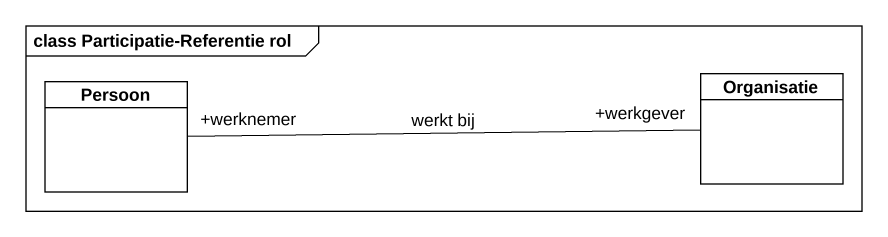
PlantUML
@startuml
mainframe class Participatie-Referentie rol
hide circle
hide empty members
class Persoon
class Organisatie
Persoon "+werknemer" -right- "+werkgever" Organisatie : werkt bij
@enduml
